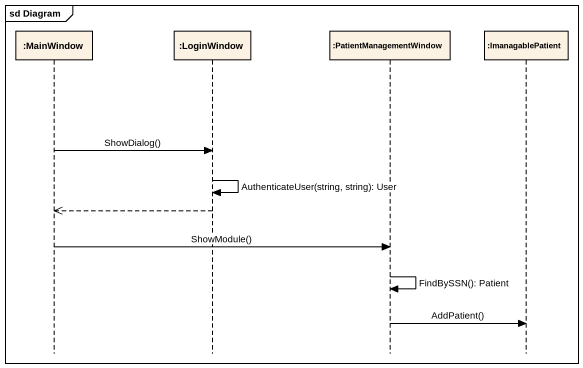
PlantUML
@startuml
mainframe sd Diagram
hide footbox
participant ":MainWindow" as MainWindow
participant ":LoginWindow" as LoginWindow
participant ":PatientManagementWindow" as PatientManagementWindow
participant ":ImanagablePatient" as ImanagablePatient

MainWindow -> LoginWindow : ShowDialog()
LoginWindow -> LoginWindow : AuthenticateUser(string, string): User
LoginWindow -->> MainWindow
MainWindow -> PatientManagementWindow : ShowModule()
PatientManagementWindow -> PatientManagementWindow : FindBySSN(): Patient
PatientManagementWindow -> ImanagablePatient : AddPatient()
@enduml
